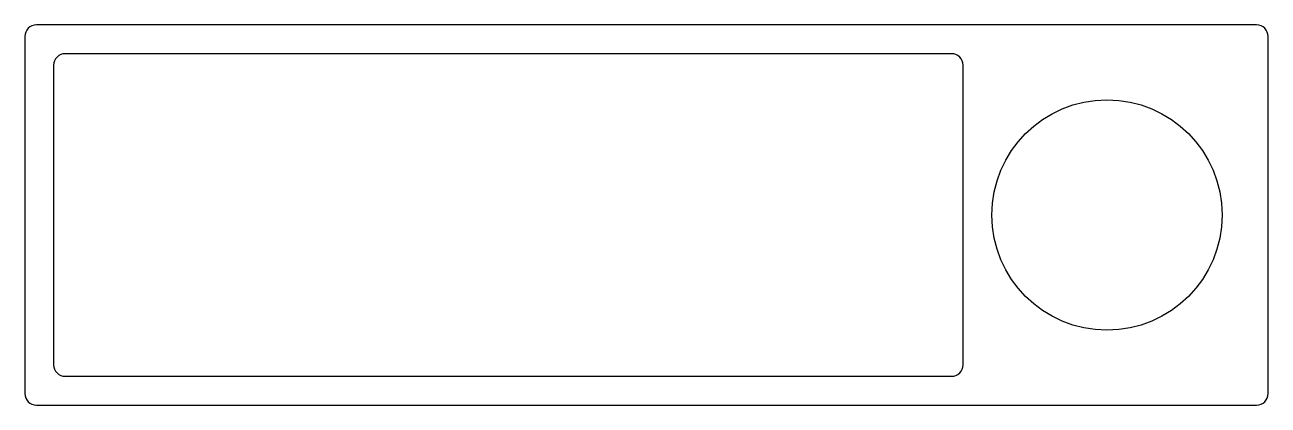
# Model space of a CAD drawing. Header units: millimetres. Extents: x 124 to 232, y -18 to 15.
import ezdxf

# ---------------------------------------------------------------- set-up
doc = ezdxf.new("R2010")
doc.units = ezdxf.units.MM
doc.layers.get('0').update_dxf_attribs({"linetype": 'CONTINUOUS'})

msp = doc.modelspace()

# ---------------------------------------------------------------- linework, layer by layer
for points in [[(231, 15.37), (125, 15.37, 0.414214), (124, 14.37), (124, -16.63, 0.414214), (125, -17.63), (231, -17.63, 0.414214), (232, -16.63), (232, 14.37, 0.414214)], [(127.5, 12.87, 0.414214), (126.5, 11.87), (126.5, -14.13, 0.414214), (127.5, -15.13), (204.5, -15.13, 0.414214), (205.5, -14.13), (205.5, 11.87, 0.414214), (204.5, 12.87)]]:
    msp.add_lwpolyline(points, format="xyb", close=True)
msp.add_circle((218, -1.13), 10)

doc.saveas('drawing.dxf')
